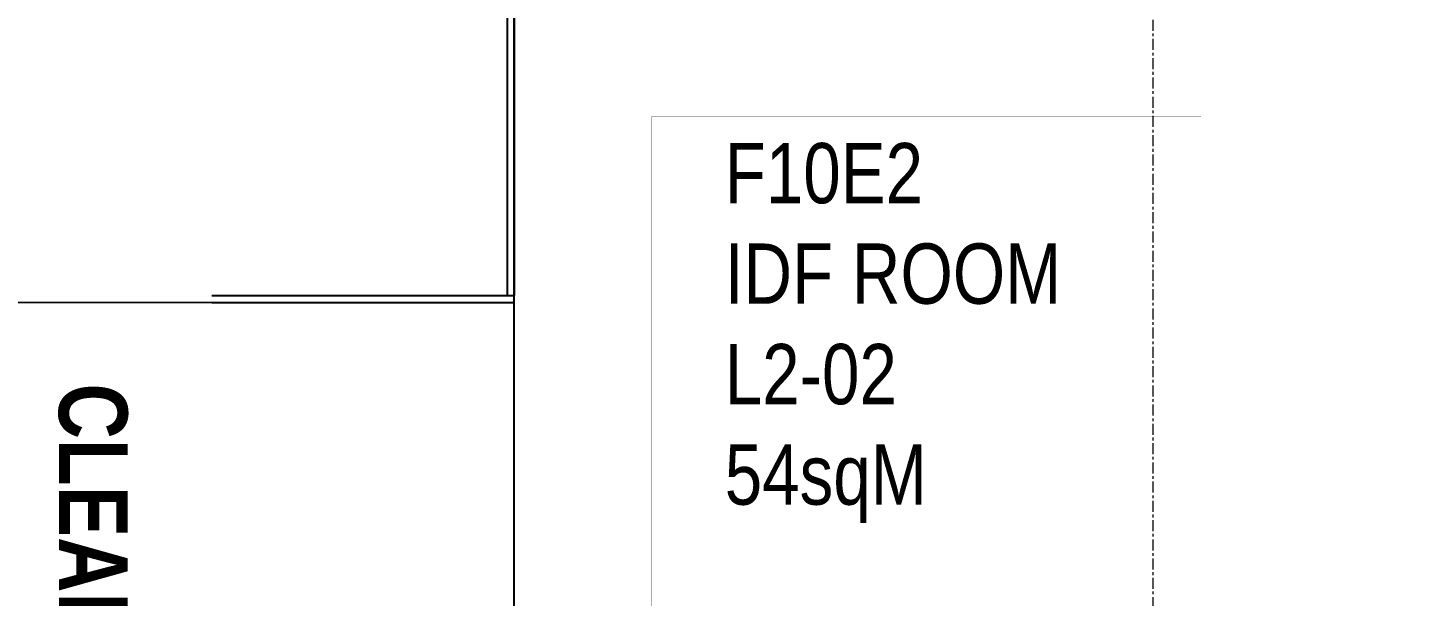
# Model space of a CAD drawing. Extents: x -15449 to 597104, y -1239737 to 53667.
# Drawn here: x 476222 to 486238, y -139125 to -134986 of the extents above; entities that cross this region are included whole.
import ezdxf

# ---------------------------------------------------------------- set-up
doc = ezdxf.new("R2010")
doc.units = 0
doc.header["$LTSCALE"] = 8
doc.linetypes.add('IDA - Grid Line', pattern=[3500, 2000, -500, 500, -500])
doc.layers.get('0').update_dxf_attribs({"color": 1, "linetype": 'CONTINUOUS'})
doc.layers.add('000_CTCI_CSA', color=7, linetype='CONTINUOUS')
doc.layers.add('000_CTCI_EE', color=200, linetype='CONTINUOUS')
doc.layers.add('A-_ANOTGRID_E', color=7, linetype='CONTINUOUS', lineweight=9)
doc.layers.add('Block - Cargo Lift_dwg', color=7, linetype='CONTINUOUS', lineweight=9, true_color=0x767676)
doc.styles.add('Site Area', font='arial.ttf', dxfattribs={"width": 0.8})
doc.styles.get("Standard").update_dxf_attribs({"font": 'arial.ttf', "width": 0.8})

# ---------------------------------------------------------------- blocks, each defined once
blk = doc.blocks.new('column grid')
at = {"layer": 'A-_ANOTGRID_E', "color": 8, "linetype": 'IDA - Grid Line', "ltscale": 0.005, "true_color": 0x808080}
blk.add_line((-35404.4, 9427, 0), (-35404.4, -120414.2, 0), dxfattribs=at)
blk = doc.blocks.new('CTCI_Building Footprint and Grid')
at = {"color": 252}
blk.add_blockref('column grid', (1987651, -866033, 0), dxfattribs=at)

msp = doc.modelspace()

# ---------------------------------------------------------------- linework, layer by layer
at = {"layer": '000_CTCI_CSA', "color": 252, "ltscale": 0.1, "elevation": 0}
msp.add_lwpolyline([(479764.1147, -112577.0636), (509463.6678, -112577.0636), (509463.6678, -133434.7793), (512750.2089, -133434.7793), (512750.2092, -153234.7791), (483364.1147, -153234.7791), (483364.1147, -143635.4228), (479763.9769, -143635.4228), (479764.1147, -112577.0636)], dxfattribs=at)
at = {"layer": '000_CTCI_EE', "color": 252, "lineweight": 20, "const_width": 1, "elevation": 0}
msp.add_lwpolyline([(485763.9769, -134635.4228), (485763.9769, -143635.4228), (479763.9769, -143635.4228), (479763.9769, -134635.4228), (485763.9769, -134635.4228)], dxfattribs=at)
msp.add_lwpolyline([(484763.9769, -135635.4228), (484763.9769, -142635.4228), (480763.9769, -142635.4228), (480763.9769, -135635.4228)], close=True, dxfattribs=at)
at = {"layer": 'Block - Cargo Lift_dwg', "lineweight": -3}
for p, q in [((479713.8371, -121435.4167, 0), (479713.8383, -136935.4976, 0)), ((479763.8371, -121435.4167, 0), (479763.8383, -136935.4976, 0)), ((477563.7534, -136935.4988, 0), (479763.8383, -136935.4976, 0)), ((477563.7535, -136985.4988, 0), (479763.8383, -136985.4976, 0))]:
    msp.add_line(p, q, dxfattribs=at)
at = {"layer": 'Block - Cargo Lift_dwg', "color": 252, "elevation": 0}
msp.add_lwpolyline([(473463.53, -134885.4988), (479763.9769, -134885.4988), (479763.9769, -136985.4988), (473463.53, -136985.4988)], close=True, dxfattribs=at)
at = {"layer": 'Block - Cargo Lift_dwg', "color": 252, "ltscale": 0.1, "elevation": 0}
msp.add_lwpolyline([(473463.53, -136985.4988), (479763.9769, -136985.4988), (479763.9769, -141035.3554), (473463.53, -141035.3554)], close=True, dxfattribs=at)

# ---------------------------------------------------------------- block references
at = {"layer": '000_CTCI_CSA', "color": 2}
msp.add_blockref('CTCI_Building Footprint and Grid', (-1467832.5298, 816737), dxfattribs=at)

# ---------------------------------------------------------------- texts
at = {"layer": '000_CTCI_EE', "color": 252, "lineweight": 20, "insert": (481297.129, -135825.7489, 0), "char_height": 438.47143, "attachment_point": 1}
msp.add_mtext_dynamic_manual_height_columns('F10E2 \\PIDF ROOM \\PL2-02\\P54sqM', width=6974.106859, gutter_width=4384.7143, heights=[7185.6819], dxfattribs=at)
at = {"layer": 'Block - Cargo Lift_dwg', "color": 252, "insert": (476950, -137575, 0), "char_height": 500, "attachment_point": 1, "rotation": 270, "style": 'Site Area'}
msp.add_mtext_dynamic_manual_height_columns('{\\fArial|b1|i0|c0|p34;CLEAN LIFT}', width=4149.053202, gutter_width=24254.764, heights=[0], dxfattribs=at)

doc.saveas('drawing.dxf')
